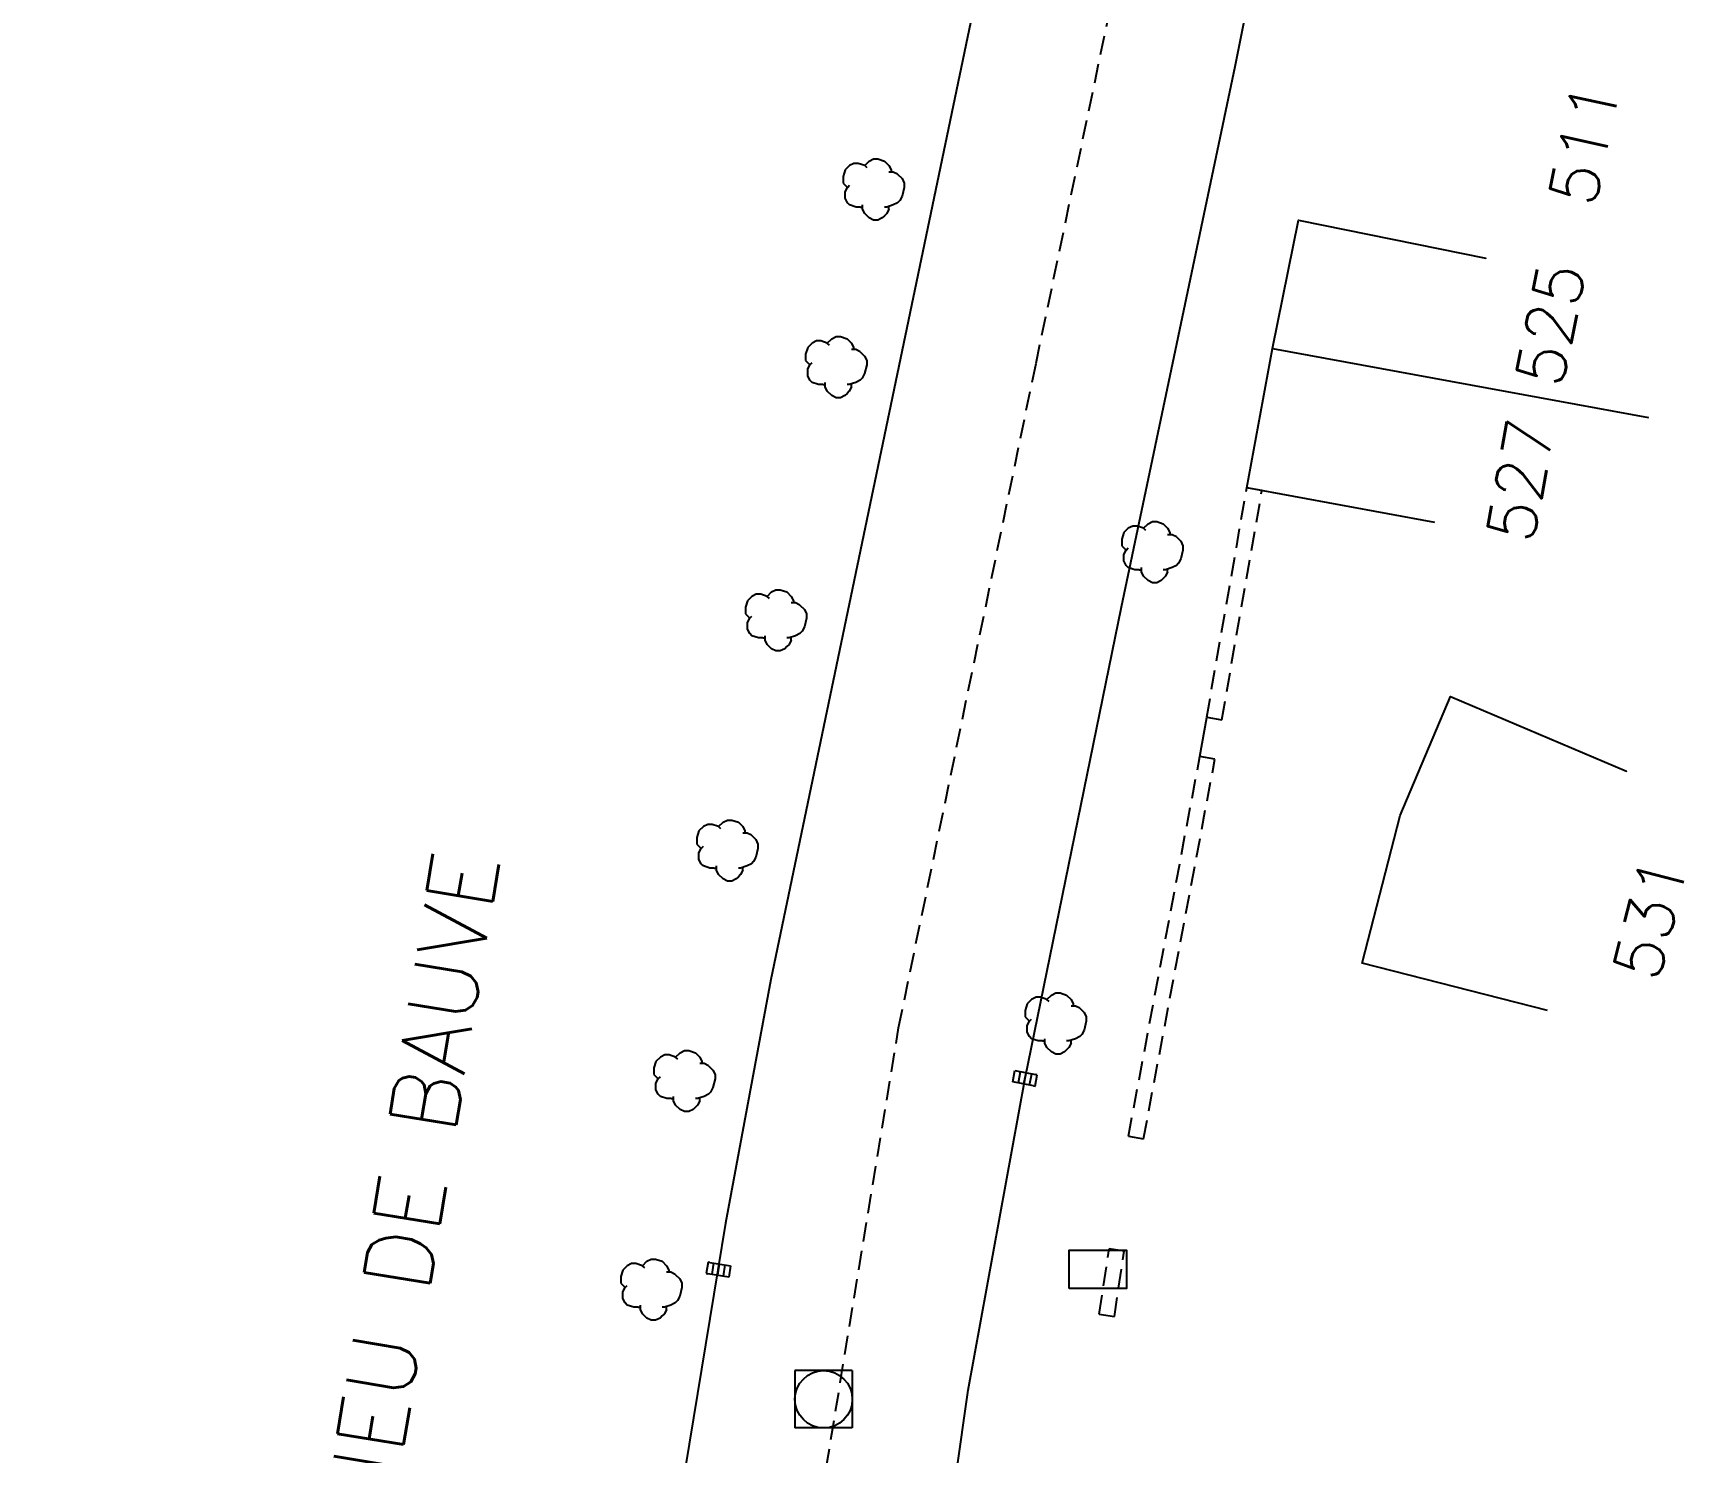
# Model space of a CAD drawing. Header units: millimetres. Extents: x 137000 to 138000, y 128000 to 129000.
# Drawn here: x 137692.67 to 137735.84, y 128705.52 to 128742.67 of the extents above; entities that cross this region are included whole.
import ezdxf
from ezdxf.enums import TextEntityAlignment as Align

# ---------------------------------------------------------------- set-up
doc = ezdxf.new("R2010")
doc.units = ezdxf.units.MM
doc.linetypes.add('DASHED', pattern=[0.75, 0.5, -0.25])
doc.layers.get('0').update_dxf_attribs({"linetype": 'CONTINUOUS'})
for name, color, linetype in [('w0001', 6, 'DASHED'), ('w0008', 7, 'CONTINUOUS'), ('w0100', 7, 'CONTINUOUS'), ('W0105', 7, 'CONTINUOUS'), ('W0112', 1, 'DASHED'), ('w0300', 7, 'CONTINUOUS'), ('w0400', 7, 'CONTINUOUS'), ('w0420', 7, 'CONTINUOUS'), ('w0989', 7, 'CONTINUOUS'), ('w0991', 7, 'CONTINUOUS'), ('W1102', 7, 'CONTINUOUS'), ('W1471', 7, 'CONTINUOUS')]:
    doc.layers.add(name, color=color, linetype=linetype)
doc.styles.get("Standard").update_dxf_attribs({"font": 'romans.shx', "width": 0.85})

# ---------------------------------------------------------------- blocks, each defined once
blk = doc.blocks.new('T300')
for p, q in [((-0.8, 0.514), (-0.857, 0.343)), ((-0.686, 0.629), (-0.8, 0.514)), ((-0.571, 0.686), (-0.686, 0.629)), ((-0.457, 0.686), (-0.571, 0.686)), ((-0.286, 0.629), (-0.457, 0.686)), ((-0.286, 0.629), (-0.171, 0.743)), ((-0.229, 0.571), (-0.286, 0.629)), ((-0.171, 0.743), (-0.057, 0.8)), ((-0.057, 0.8), (0.057, 0.8)), ((0.057, 0.8), (0.229, 0.743)), ((0.229, 0.743), (0.343, 0.629)), ((0.343, 0.629), (0.4, 0.514)), ((0.457, 0.457), (0.343, 0.457)), ((0.4, 0.514), (0.4, 0.457)), ((0.571, 0.4), (0.457, 0.457)), ((-0.857, 0.343), (-0.857, 0.171)), ((-0.857, 0.171), (-0.743, 0.057)), ((-0.8, -0.057), (-0.743, 0.057)), ((-0.743, 0.057), (-0.686, 0.114)), ((0.571, 0.4), (0.686, 0.286)), ((0.686, 0.286), (0.743, 0.171)), ((0.743, 0.057), (0.686, -0.171)), ((0.743, 0.171), (0.743, 0.057)), ((-0.8, -0.171), (-0.8, -0.057)), ((-0.8, -0.229), (-0.8, -0.171)), ((-0.743, -0.343), (-0.8, -0.229)), ((-0.686, -0.4), (-0.743, -0.343)), ((-0.514, -0.457), (-0.686, -0.4)), ((-0.343, -0.457), (-0.343, -0.4)), ((0.457, -0.4), (0.286, -0.457)), ((0.571, -0.343), (0.457, -0.4)), ((0.629, -0.286), (0.571, -0.343)), ((0.686, -0.171), (0.629, -0.286)), ((-0.4, -0.457), (-0.514, -0.457)), ((-0.4, -0.457), (-0.343, -0.457)), ((-0.343, -0.514), (-0.343, -0.457)), ((-0.286, -0.629), (-0.343, -0.514)), ((-0.171, -0.743), (-0.286, -0.629)), ((-0.057, -0.8), (-0.171, -0.743)), ((0.057, -0.8), (-0.057, -0.8)), ((0.171, -0.743), (0.057, -0.8)), ((0.229, -0.686), (0.171, -0.743)), ((0.286, -0.457), (0.229, -0.457)), ((0.286, -0.629), (0.229, -0.686)), ((0.343, -0.514), (0.286, -0.629)), ((0.343, -0.514), (0.343, -0.457))]:
    blk.add_line(p, q)
blk = doc.blocks.new('T420')
for p, q in [((0.75, 0.75), (-0.75, 0.75)), ((-0.75, 0.75), (-0.75, -0.75)), ((0.75, 0.75), (0.75, -0.75)), ((0.75, -0.75), (-0.75, -0.75))]:
    blk.add_line(p, q)
blk.add_ellipse((0, 0), major_axis=(-0.53, 0.53), ratio=1, start_param=3.926991, end_param=10.210176)
blk = doc.blocks.new('T400')
for p, q in [((-0.15, 0.3), (0.15, 0.3)), ((-0.15, -0.25), (-0.15, 0.3)), ((-0.15, 0.15), (0.15, 0.15)), ((-0.15, 0), (0.15, 0)), ((0.15, 0.3), (0.15, -0.25)), ((-0.15, -0.15), (0.15, -0.15)), ((-0.15, -0.25), (-0.15, -0.3)), ((-0.15, -0.3), (0.15, -0.3)), ((0.15, -0.3), (0.15, -0.25))]:
    blk.add_line(p, q)
blk = doc.blocks.new('T1471')
at = {"color": 0, "linetype": 'Continuous', "flags": 128}
blk.add_lwpolyline([(-0.75, -0.5), (-0.75, 0.5), (0.75, 0.5), (0.75, -0.5), (-0.75, -0.5)], dxfattribs=at)

msp = doc.modelspace()

# ---------------------------------------------------------------- linework, layer by layer
at = {"layer": 'w0001'}
msp.add_lwpolyline([(137725.426, 128627.774), (137717.741, 128645.886), (137715.569, 128653.316), (137713.772, 128662.308), (137712.585, 128671.123), (137711.986, 128678.76), (137711.806, 128686.96), (137712.108, 128694.349), (137712.682, 128700.695), (137715.302, 128716.645), (137718.896, 128734.03), (137723.69, 128756.962), (137728.799, 128781.46), (137730.196, 128788.892), (137730.614, 128795.363), (137729.586, 128803.5), (137727.472, 128810.482), (137723.424, 128818.8), (137717.916, 128828.598), (137673.524, 128907.549), (137664.719, 128923.278), (137635.071, 128975.918)], dxfattribs=at)
at = {"layer": 'w0008'}
for points in [[(137718.357, 128748.588), (137711.962, 128717.911), (137710.778, 128711.532), (137710.572, 128710.312), (137709.613, 128704.479)], [(137715.841, 128698.159), (137717.122, 128707.165), (137718.608, 128715.324), (137721.132, 128727.655), (137724.1, 128741.792), (137725.057, 128746.548)]]:
    msp.add_lwpolyline(points, dxfattribs=at)
at = {"layer": 'w0100'}
for points in [[(137729.325, 128729.864), (137724.407, 128730.769), (137725.079, 128734.419), (137725.756, 128737.77), (137730.657, 128736.779), (137730.657, 128736.779), (137730.657, 128736.779), (137730.657, 128736.779), (137730.657, 128736.779), (137730.657, 128736.779), (137730.657, 128736.779), (137730.657, 128736.779), (137730.657, 128736.779), (137730.657, 128736.779), (137730.657, 128736.779), (137730.657, 128736.779), (137730.657, 128736.779), (137730.657, 128736.779), (137730.657, 128736.779), (137730.657, 128736.779), (137730.657, 128736.779), (137730.657, 128736.779), (137730.657, 128736.779), (137730.657, 128736.779), (137730.657, 128736.779), (137730.657, 128736.779), (137730.657, 128736.779), (137730.657, 128736.779), (137730.657, 128736.779), (137730.657, 128736.779), (137730.657, 128736.779), (137730.657, 128736.779), (137730.657, 128736.779), (137730.657, 128736.779), (137730.657, 128736.779), (137730.657, 128736.779), (137730.657, 128736.779), (137730.657, 128736.779), (137730.657, 128736.779), (137730.657, 128736.779), (137730.657, 128736.779), (137730.657, 128736.779), (137730.657, 128736.779), (137730.657, 128736.779), (137730.657, 128736.779), (137730.657, 128736.779), (137730.657, 128736.779), (137730.657, 128736.779), (137730.657, 128736.779), (137730.657, 128736.779), (137730.657, 128736.779), (137730.657, 128736.779), (137730.657, 128736.779), (137730.657, 128736.779), (137730.657, 128736.779), (137730.657, 128736.779), (137730.657, 128736.779), (137730.657, 128736.779), (137730.657, 128736.779), (137730.657, 128736.779), (137730.657, 128736.779), (137730.657, 128736.779), (137730.657, 128736.779), (137730.657, 128736.779), (137730.657, 128736.779), (137730.657, 128736.779), (137730.657, 128736.779), (137730.657, 128736.779), (137730.657, 128736.779), (137730.657, 128736.779), (137730.657, 128736.779), (137730.657, 128736.779), (137730.657, 128736.779), (137730.657, 128736.779), (137730.657, 128736.779), (137730.657, 128736.779), (137730.657, 128736.779), (137730.657, 128736.779), (137730.657, 128736.779), (137730.657, 128736.779), (137730.657, 128736.779), (137730.657, 128736.779), (137730.657, 128736.779), (137730.657, 128736.779), (137730.657, 128736.779), (137730.657, 128736.779), (137730.657, 128736.779), (137730.657, 128736.779), (137730.657, 128736.779), (137730.657, 128736.779), (137730.657, 128736.779), (137730.657, 128736.779), (137730.657, 128736.779), (137730.657, 128736.779), (137730.657, 128736.779), (137730.657, 128736.779), (137730.657, 128736.779), (137730.657, 128736.779), (137730.657, 128736.779), (137730.657, 128736.779), (137730.657, 128736.779), (137730.657, 128736.779), (137730.657, 128736.779), (137730.657, 128736.779), (137730.657, 128736.779), (137730.657, 128736.779), (137730.657, 128736.779), (137730.657, 128736.779), (137730.657, 128736.779), (137730.657, 128736.779), (137730.657, 128736.779), (137730.657, 128736.779), (137730.657, 128736.779), (137730.657, 128736.779), (137730.657, 128736.779), (137730.657, 128736.779), (137730.657, 128736.779), (137730.657, 128736.779), (137730.657, 128736.779), (137730.657, 128736.779)], [(137732.273, 128717.101), (137727.428, 128718.337), (137728.414, 128722.204), (137729.732, 128725.313), (137734.336, 128723.363), (137734.336, 128723.363), (137734.336, 128723.363), (137734.336, 128723.363), (137734.336, 128723.363), (137734.336, 128723.363), (137734.336, 128723.363), (137734.336, 128723.363), (137734.336, 128723.363), (137734.336, 128723.363), (137734.336, 128723.363), (137734.336, 128723.363), (137734.336, 128723.363), (137734.336, 128723.363), (137734.336, 128723.363), (137734.336, 128723.363), (137734.336, 128723.363), (137734.336, 128723.363), (137734.336, 128723.363), (137734.336, 128723.363), (137734.336, 128723.363), (137734.336, 128723.363), (137734.336, 128723.363), (137734.336, 128723.363), (137734.336, 128723.363), (137734.336, 128723.363), (137734.336, 128723.363), (137734.336, 128723.363), (137734.336, 128723.363), (137734.336, 128723.363), (137734.336, 128723.363), (137734.336, 128723.363), (137734.336, 128723.363), (137734.336, 128723.363), (137734.336, 128723.363), (137734.336, 128723.363), (137734.336, 128723.363), (137734.336, 128723.363), (137734.336, 128723.363), (137734.336, 128723.363), (137734.336, 128723.363), (137734.336, 128723.363), (137734.336, 128723.363), (137734.336, 128723.363), (137734.336, 128723.363), (137734.336, 128723.363), (137734.336, 128723.363), (137734.336, 128723.363), (137734.336, 128723.363), (137734.336, 128723.363), (137734.336, 128723.363), (137734.336, 128723.363), (137734.336, 128723.363), (137734.336, 128723.363), (137734.336, 128723.363), (137734.336, 128723.363), (137734.336, 128723.363), (137734.336, 128723.363), (137734.336, 128723.363), (137734.336, 128723.363), (137734.336, 128723.363), (137734.336, 128723.363), (137734.336, 128723.363), (137734.336, 128723.363), (137734.336, 128723.363), (137734.336, 128723.363), (137734.336, 128723.363), (137734.336, 128723.363), (137734.336, 128723.363), (137734.336, 128723.363), (137734.336, 128723.363), (137734.336, 128723.363), (137734.336, 128723.363), (137734.336, 128723.363), (137734.336, 128723.363), (137734.336, 128723.363), (137734.336, 128723.363), (137734.336, 128723.363), (137734.336, 128723.363), (137734.336, 128723.363), (137734.336, 128723.363), (137734.336, 128723.363), (137734.336, 128723.363), (137734.336, 128723.363), (137734.336, 128723.363), (137734.336, 128723.363), (137734.336, 128723.363), (137734.336, 128723.363), (137734.336, 128723.363), (137734.336, 128723.363), (137734.336, 128723.363), (137734.336, 128723.363), (137734.336, 128723.363), (137734.336, 128723.363), (137734.336, 128723.363), (137734.336, 128723.363), (137734.336, 128723.363), (137734.336, 128723.363), (137734.336, 128723.363), (137734.336, 128723.363), (137734.336, 128723.363), (137734.336, 128723.363), (137734.336, 128723.363), (137734.336, 128723.363), (137734.336, 128723.363), (137734.336, 128723.363), (137734.336, 128723.363), (137734.336, 128723.363), (137734.336, 128723.363), (137734.336, 128723.363), (137734.336, 128723.363), (137734.336, 128723.363), (137734.336, 128723.363), (137734.336, 128723.363), (137734.336, 128723.363), (137734.336, 128723.363)]]:
    msp.add_lwpolyline(points, dxfattribs=at)
at = {"layer": 'W0105'}
msp.add_line((137723.181, 128723.746), (137723.36, 128724.768), dxfattribs=at)
at = {"layer": 'W0112'}
for points in [[(137723.359, 128724.77), (137723.753, 128724.701), (137724.803, 128730.702), (137724.409, 128730.771), (137724.409, 128730.771), (137724.409, 128730.771), (137724.409, 128730.771), (137724.409, 128730.771), (137724.409, 128730.771), (137724.409, 128730.771), (137724.409, 128730.771), (137724.409, 128730.771), (137724.409, 128730.771), (137724.409, 128730.771), (137724.409, 128730.771), (137724.409, 128730.771), (137724.409, 128730.771), (137724.409, 128730.771), (137724.409, 128730.771), (137724.409, 128730.771), (137724.409, 128730.771), (137724.409, 128730.771), (137724.409, 128730.771), (137724.409, 128730.771), (137724.409, 128730.771), (137724.409, 128730.771), (137724.409, 128730.771), (137724.409, 128730.771), (137724.409, 128730.771), (137724.409, 128730.771), (137724.409, 128730.771), (137724.409, 128730.771), (137724.409, 128730.771), (137724.409, 128730.771), (137724.409, 128730.771), (137724.409, 128730.771), (137724.409, 128730.771), (137724.409, 128730.771), (137724.409, 128730.771), (137724.409, 128730.771), (137724.409, 128730.771), (137724.409, 128730.771), (137724.409, 128730.771), (137724.409, 128730.771), (137724.409, 128730.771), (137724.409, 128730.771), (137724.409, 128730.771), (137724.409, 128730.771), (137724.409, 128730.771), (137724.409, 128730.771), (137724.409, 128730.771), (137724.409, 128730.771), (137724.409, 128730.771), (137724.409, 128730.771), (137724.409, 128730.771), (137724.409, 128730.771), (137724.409, 128730.771), (137724.409, 128730.771), (137724.409, 128730.771), (137724.409, 128730.771), (137724.409, 128730.771), (137724.409, 128730.771), (137724.409, 128730.771), (137724.409, 128730.771), (137724.409, 128730.771), (137724.409, 128730.771), (137724.409, 128730.771), (137724.409, 128730.771), (137724.409, 128730.771), (137724.409, 128730.771), (137724.409, 128730.771), (137724.409, 128730.771), (137724.409, 128730.771), (137724.409, 128730.771), (137724.409, 128730.771), (137724.409, 128730.771), (137724.409, 128730.771), (137724.409, 128730.771), (137724.409, 128730.771), (137724.409, 128730.771), (137724.409, 128730.771), (137724.409, 128730.771), (137724.409, 128730.771), (137724.409, 128730.771), (137724.409, 128730.771), (137724.409, 128730.771), (137724.409, 128730.771), (137724.409, 128730.771), (137724.409, 128730.771), (137724.409, 128730.771), (137724.409, 128730.771), (137724.409, 128730.771), (137724.409, 128730.771), (137724.409, 128730.771), (137724.409, 128730.771), (137724.409, 128730.771), (137724.409, 128730.771), (137724.409, 128730.771), (137724.409, 128730.771), (137724.409, 128730.771), (137724.409, 128730.771), (137724.409, 128730.771), (137724.409, 128730.771), (137724.409, 128730.771), (137724.409, 128730.771), (137724.409, 128730.771), (137724.409, 128730.771), (137724.409, 128730.771), (137724.409, 128730.771), (137724.409, 128730.771), (137724.409, 128730.771), (137724.409, 128730.771), (137724.409, 128730.771), (137724.409, 128730.771), (137724.409, 128730.771), (137724.409, 128730.771), (137724.409, 128730.771), (137724.409, 128730.771), (137724.409, 128730.771), (137724.409, 128730.771)], [(137723.359, 128724.77), (137724.409, 128730.771), (137724.409, 128730.771), (137724.409, 128730.771), (137724.409, 128730.771), (137724.409, 128730.771), (137724.409, 128730.771), (137724.409, 128730.771), (137724.409, 128730.771), (137724.409, 128730.771), (137724.409, 128730.771), (137724.409, 128730.771), (137724.409, 128730.771), (137724.409, 128730.771), (137724.409, 128730.771), (137724.409, 128730.771), (137724.409, 128730.771), (137724.409, 128730.771), (137724.409, 128730.771), (137724.409, 128730.771), (137724.409, 128730.771), (137724.409, 128730.771), (137724.409, 128730.771), (137724.409, 128730.771), (137724.409, 128730.771), (137724.409, 128730.771), (137724.409, 128730.771), (137724.409, 128730.771), (137724.409, 128730.771), (137724.409, 128730.771), (137724.409, 128730.771), (137724.409, 128730.771), (137724.409, 128730.771), (137724.409, 128730.771), (137724.409, 128730.771), (137724.409, 128730.771), (137724.409, 128730.771), (137724.409, 128730.771), (137724.409, 128730.771), (137724.409, 128730.771), (137724.409, 128730.771), (137724.409, 128730.771), (137724.409, 128730.771), (137724.409, 128730.771), (137724.409, 128730.771), (137724.409, 128730.771), (137724.409, 128730.771), (137724.409, 128730.771), (137724.409, 128730.771), (137724.409, 128730.771), (137724.409, 128730.771), (137724.409, 128730.771), (137724.409, 128730.771), (137724.409, 128730.771), (137724.409, 128730.771), (137724.409, 128730.771), (137724.409, 128730.771), (137724.409, 128730.771), (137724.409, 128730.771), (137724.409, 128730.771), (137724.409, 128730.771), (137724.409, 128730.771), (137724.409, 128730.771), (137724.409, 128730.771), (137724.409, 128730.771), (137724.409, 128730.771), (137724.409, 128730.771), (137724.409, 128730.771), (137724.409, 128730.771), (137724.409, 128730.771), (137724.409, 128730.771), (137724.409, 128730.771), (137724.409, 128730.771), (137724.409, 128730.771), (137724.409, 128730.771), (137724.409, 128730.771), (137724.409, 128730.771), (137724.409, 128730.771), (137724.409, 128730.771), (137724.409, 128730.771), (137724.409, 128730.771), (137724.409, 128730.771), (137724.409, 128730.771), (137724.409, 128730.771), (137724.409, 128730.771), (137724.409, 128730.771), (137724.409, 128730.771), (137724.409, 128730.771), (137724.409, 128730.771), (137724.409, 128730.771), (137724.409, 128730.771), (137724.409, 128730.771), (137724.409, 128730.771), (137724.409, 128730.771), (137724.409, 128730.771), (137724.409, 128730.771), (137724.409, 128730.771), (137724.409, 128730.771), (137724.409, 128730.771), (137724.409, 128730.771), (137724.409, 128730.771), (137724.409, 128730.771), (137724.409, 128730.771), (137724.409, 128730.771), (137724.409, 128730.771), (137724.409, 128730.771), (137724.409, 128730.771), (137724.409, 128730.771), (137724.409, 128730.771), (137724.409, 128730.771), (137724.409, 128730.771), (137724.409, 128730.771), (137724.409, 128730.771), (137724.409, 128730.771), (137724.409, 128730.771), (137724.409, 128730.771), (137724.409, 128730.771), (137724.409, 128730.771), (137724.409, 128730.771), (137724.409, 128730.771)], [(137721.313, 128713.811), (137721.706, 128713.737), (137723.574, 128723.671), (137723.181, 128723.745), (137723.181, 128723.745), (137723.181, 128723.745), (137723.181, 128723.745), (137723.181, 128723.745), (137723.181, 128723.745), (137723.181, 128723.745), (137723.181, 128723.745), (137723.181, 128723.745), (137723.181, 128723.745), (137723.181, 128723.745), (137723.181, 128723.745), (137723.181, 128723.745), (137723.181, 128723.745), (137723.181, 128723.745), (137723.181, 128723.745), (137723.181, 128723.745), (137723.181, 128723.745), (137723.181, 128723.745), (137723.181, 128723.745), (137723.181, 128723.745), (137723.181, 128723.745), (137723.181, 128723.745), (137723.181, 128723.745), (137723.181, 128723.745), (137723.181, 128723.745), (137723.181, 128723.745), (137723.181, 128723.745), (137723.181, 128723.745), (137723.181, 128723.745), (137723.181, 128723.745), (137723.181, 128723.745), (137723.181, 128723.745), (137723.181, 128723.745), (137723.181, 128723.745), (137723.181, 128723.745), (137723.181, 128723.745), (137723.181, 128723.745), (137723.181, 128723.745), (137723.181, 128723.745), (137723.181, 128723.745), (137723.181, 128723.745), (137723.181, 128723.745), (137723.181, 128723.745), (137723.181, 128723.745), (137723.181, 128723.745), (137723.181, 128723.745), (137723.181, 128723.745), (137723.181, 128723.745), (137723.181, 128723.745), (137723.181, 128723.745), (137723.181, 128723.745), (137723.181, 128723.745), (137723.181, 128723.745), (137723.181, 128723.745), (137723.181, 128723.745), (137723.181, 128723.745), (137723.181, 128723.745), (137723.181, 128723.745), (137723.181, 128723.745), (137723.181, 128723.745), (137723.181, 128723.745), (137723.181, 128723.745), (137723.181, 128723.745), (137723.181, 128723.745), (137723.181, 128723.745), (137723.181, 128723.745), (137723.181, 128723.745), (137723.181, 128723.745), (137723.181, 128723.745), (137723.181, 128723.745), (137723.181, 128723.745), (137723.181, 128723.745), (137723.181, 128723.745), (137723.181, 128723.745), (137723.181, 128723.745), (137723.181, 128723.745), (137723.181, 128723.745), (137723.181, 128723.745), (137723.181, 128723.745), (137723.181, 128723.745), (137723.181, 128723.745), (137723.181, 128723.745), (137723.181, 128723.745), (137723.181, 128723.745), (137723.181, 128723.745), (137723.181, 128723.745), (137723.181, 128723.745), (137723.181, 128723.745), (137723.181, 128723.745), (137723.181, 128723.745), (137723.181, 128723.745), (137723.181, 128723.745), (137723.181, 128723.745), (137723.181, 128723.745), (137723.181, 128723.745), (137723.181, 128723.745), (137723.181, 128723.745), (137723.181, 128723.745), (137723.181, 128723.745), (137723.181, 128723.745), (137723.181, 128723.745), (137723.181, 128723.745), (137723.181, 128723.745), (137723.181, 128723.745), (137723.181, 128723.745), (137723.181, 128723.745), (137723.181, 128723.745), (137723.181, 128723.745), (137723.181, 128723.745), (137723.181, 128723.745), (137723.181, 128723.745), (137723.181, 128723.745), (137723.181, 128723.745), (137723.181, 128723.745), (137723.181, 128723.745), (137723.181, 128723.745)], [(137721.313, 128713.811), (137723.181, 128723.745), (137723.181, 128723.745), (137723.181, 128723.745), (137723.181, 128723.745), (137723.181, 128723.745), (137723.181, 128723.745), (137723.181, 128723.745), (137723.181, 128723.745), (137723.181, 128723.745), (137723.181, 128723.745), (137723.181, 128723.745), (137723.181, 128723.745), (137723.181, 128723.745), (137723.181, 128723.745), (137723.181, 128723.745), (137723.181, 128723.745), (137723.181, 128723.745), (137723.181, 128723.745), (137723.181, 128723.745), (137723.181, 128723.745), (137723.181, 128723.745), (137723.181, 128723.745), (137723.181, 128723.745), (137723.181, 128723.745), (137723.181, 128723.745), (137723.181, 128723.745), (137723.181, 128723.745), (137723.181, 128723.745), (137723.181, 128723.745), (137723.181, 128723.745), (137723.181, 128723.745), (137723.181, 128723.745), (137723.181, 128723.745), (137723.181, 128723.745), (137723.181, 128723.745), (137723.181, 128723.745), (137723.181, 128723.745), (137723.181, 128723.745), (137723.181, 128723.745), (137723.181, 128723.745), (137723.181, 128723.745), (137723.181, 128723.745), (137723.181, 128723.745), (137723.181, 128723.745), (137723.181, 128723.745), (137723.181, 128723.745), (137723.181, 128723.745), (137723.181, 128723.745), (137723.181, 128723.745), (137723.181, 128723.745), (137723.181, 128723.745), (137723.181, 128723.745), (137723.181, 128723.745), (137723.181, 128723.745), (137723.181, 128723.745), (137723.181, 128723.745), (137723.181, 128723.745), (137723.181, 128723.745), (137723.181, 128723.745), (137723.181, 128723.745), (137723.181, 128723.745), (137723.181, 128723.745), (137723.181, 128723.745), (137723.181, 128723.745), (137723.181, 128723.745), (137723.181, 128723.745), (137723.181, 128723.745), (137723.181, 128723.745), (137723.181, 128723.745), (137723.181, 128723.745), (137723.181, 128723.745), (137723.181, 128723.745), (137723.181, 128723.745), (137723.181, 128723.745), (137723.181, 128723.745), (137723.181, 128723.745), (137723.181, 128723.745), (137723.181, 128723.745), (137723.181, 128723.745), (137723.181, 128723.745), (137723.181, 128723.745), (137723.181, 128723.745), (137723.181, 128723.745), (137723.181, 128723.745), (137723.181, 128723.745), (137723.181, 128723.745), (137723.181, 128723.745), (137723.181, 128723.745), (137723.181, 128723.745), (137723.181, 128723.745), (137723.181, 128723.745), (137723.181, 128723.745), (137723.181, 128723.745), (137723.181, 128723.745), (137723.181, 128723.745), (137723.181, 128723.745), (137723.181, 128723.745), (137723.181, 128723.745), (137723.181, 128723.745), (137723.181, 128723.745), (137723.181, 128723.745), (137723.181, 128723.745), (137723.181, 128723.745), (137723.181, 128723.745), (137723.181, 128723.745), (137723.181, 128723.745), (137723.181, 128723.745), (137723.181, 128723.745), (137723.181, 128723.745), (137723.181, 128723.745), (137723.181, 128723.745), (137723.181, 128723.745), (137723.181, 128723.745), (137723.181, 128723.745), (137723.181, 128723.745), (137723.181, 128723.745), (137723.181, 128723.745), (137723.181, 128723.745), (137723.181, 128723.745)], [(137720.551, 128709.153), (137720.946, 128709.094), (137721.201, 128710.801), (137720.806, 128710.86), (137720.806, 128710.86), (137720.806, 128710.86), (137720.806, 128710.86), (137720.806, 128710.86), (137720.806, 128710.86), (137720.806, 128710.86), (137720.806, 128710.86), (137720.806, 128710.86), (137720.806, 128710.86), (137720.806, 128710.86), (137720.806, 128710.86), (137720.806, 128710.86), (137720.806, 128710.86), (137720.806, 128710.86), (137720.806, 128710.86), (137720.806, 128710.86), (137720.806, 128710.86), (137720.806, 128710.86), (137720.806, 128710.86), (137720.806, 128710.86), (137720.806, 128710.86), (137720.806, 128710.86), (137720.806, 128710.86), (137720.806, 128710.86), (137720.806, 128710.86), (137720.806, 128710.86), (137720.806, 128710.86), (137720.806, 128710.86), (137720.806, 128710.86), (137720.806, 128710.86), (137720.806, 128710.86), (137720.806, 128710.86), (137720.806, 128710.86), (137720.806, 128710.86), (137720.806, 128710.86), (137720.806, 128710.86), (137720.806, 128710.86), (137720.806, 128710.86), (137720.806, 128710.86), (137720.806, 128710.86), (137720.806, 128710.86), (137720.806, 128710.86), (137720.806, 128710.86), (137720.806, 128710.86), (137720.806, 128710.86), (137720.806, 128710.86), (137720.806, 128710.86), (137720.806, 128710.86), (137720.806, 128710.86), (137720.806, 128710.86), (137720.806, 128710.86), (137720.806, 128710.86), (137720.806, 128710.86), (137720.806, 128710.86), (137720.806, 128710.86), (137720.806, 128710.86), (137720.806, 128710.86), (137720.806, 128710.86), (137720.806, 128710.86), (137720.806, 128710.86), (137720.806, 128710.86), (137720.806, 128710.86), (137720.806, 128710.86), (137720.806, 128710.86), (137720.806, 128710.86), (137720.806, 128710.86), (137720.806, 128710.86), (137720.806, 128710.86), (137720.806, 128710.86), (137720.806, 128710.86), (137720.806, 128710.86), (137720.806, 128710.86), (137720.806, 128710.86), (137720.806, 128710.86), (137720.806, 128710.86), (137720.806, 128710.86), (137720.806, 128710.86), (137720.806, 128710.86), (137720.806, 128710.86), (137720.806, 128710.86), (137720.806, 128710.86), (137720.806, 128710.86), (137720.806, 128710.86), (137720.806, 128710.86), (137720.806, 128710.86), (137720.806, 128710.86), (137720.806, 128710.86), (137720.806, 128710.86), (137720.806, 128710.86), (137720.806, 128710.86), (137720.806, 128710.86), (137720.806, 128710.86), (137720.806, 128710.86), (137720.806, 128710.86), (137720.806, 128710.86), (137720.806, 128710.86), (137720.806, 128710.86), (137720.806, 128710.86), (137720.806, 128710.86), (137720.806, 128710.86), (137720.806, 128710.86), (137720.806, 128710.86), (137720.806, 128710.86), (137720.806, 128710.86), (137720.806, 128710.86), (137720.806, 128710.86), (137720.806, 128710.86), (137720.806, 128710.86), (137720.806, 128710.86), (137720.806, 128710.86), (137720.806, 128710.86), (137720.806, 128710.86), (137720.806, 128710.86), (137720.806, 128710.86), (137720.806, 128710.86), (137720.806, 128710.86)], [(137720.551, 128709.153), (137720.806, 128710.86), (137720.806, 128710.86), (137720.806, 128710.86), (137720.806, 128710.86), (137720.806, 128710.86), (137720.806, 128710.86), (137720.806, 128710.86), (137720.806, 128710.86), (137720.806, 128710.86), (137720.806, 128710.86), (137720.806, 128710.86), (137720.806, 128710.86), (137720.806, 128710.86), (137720.806, 128710.86), (137720.806, 128710.86), (137720.806, 128710.86), (137720.806, 128710.86), (137720.806, 128710.86), (137720.806, 128710.86), (137720.806, 128710.86), (137720.806, 128710.86), (137720.806, 128710.86), (137720.806, 128710.86), (137720.806, 128710.86), (137720.806, 128710.86), (137720.806, 128710.86), (137720.806, 128710.86), (137720.806, 128710.86), (137720.806, 128710.86), (137720.806, 128710.86), (137720.806, 128710.86), (137720.806, 128710.86), (137720.806, 128710.86), (137720.806, 128710.86), (137720.806, 128710.86), (137720.806, 128710.86), (137720.806, 128710.86), (137720.806, 128710.86), (137720.806, 128710.86), (137720.806, 128710.86), (137720.806, 128710.86), (137720.806, 128710.86), (137720.806, 128710.86), (137720.806, 128710.86), (137720.806, 128710.86), (137720.806, 128710.86), (137720.806, 128710.86), (137720.806, 128710.86), (137720.806, 128710.86), (137720.806, 128710.86), (137720.806, 128710.86), (137720.806, 128710.86), (137720.806, 128710.86), (137720.806, 128710.86), (137720.806, 128710.86), (137720.806, 128710.86), (137720.806, 128710.86), (137720.806, 128710.86), (137720.806, 128710.86), (137720.806, 128710.86), (137720.806, 128710.86), (137720.806, 128710.86), (137720.806, 128710.86), (137720.806, 128710.86), (137720.806, 128710.86), (137720.806, 128710.86), (137720.806, 128710.86), (137720.806, 128710.86), (137720.806, 128710.86), (137720.806, 128710.86), (137720.806, 128710.86), (137720.806, 128710.86), (137720.806, 128710.86), (137720.806, 128710.86), (137720.806, 128710.86), (137720.806, 128710.86), (137720.806, 128710.86), (137720.806, 128710.86), (137720.806, 128710.86), (137720.806, 128710.86), (137720.806, 128710.86), (137720.806, 128710.86), (137720.806, 128710.86), (137720.806, 128710.86), (137720.806, 128710.86), (137720.806, 128710.86), (137720.806, 128710.86), (137720.806, 128710.86), (137720.806, 128710.86), (137720.806, 128710.86), (137720.806, 128710.86), (137720.806, 128710.86), (137720.806, 128710.86), (137720.806, 128710.86), (137720.806, 128710.86), (137720.806, 128710.86), (137720.806, 128710.86), (137720.806, 128710.86), (137720.806, 128710.86), (137720.806, 128710.86), (137720.806, 128710.86), (137720.806, 128710.86), (137720.806, 128710.86), (137720.806, 128710.86), (137720.806, 128710.86), (137720.806, 128710.86), (137720.806, 128710.86), (137720.806, 128710.86), (137720.806, 128710.86), (137720.806, 128710.86), (137720.806, 128710.86), (137720.806, 128710.86), (137720.806, 128710.86), (137720.806, 128710.86), (137720.806, 128710.86), (137720.806, 128710.86), (137720.806, 128710.86), (137720.806, 128710.86), (137720.806, 128710.86)]]:
    msp.add_lwpolyline(points, dxfattribs=at)
at = {"layer": 'W1102'}
msp.add_line((137725.079, 128734.419), (137734.914, 128732.61), dxfattribs=at)

# ---------------------------------------------------------------- block references
at = {"layer": 'w0300'}
for p in [(137714.706, 128738.575), (137713.725, 128733.93), (137721.995, 128729.087), (137712.153, 128727.304), (137710.883, 128721.282), (137719.468, 128716.759), (137709.759, 128715.252), (137708.893, 128709.794)]:
    msp.add_blockref('T300', p, dxfattribs=at)
at = {"layer": 'w0400'}
for p, rotation in [((137718.608, 128715.324), 79.67856278600374), ((137710.589, 128710.319), 260.2223029865892)]:
    msp.add_blockref('T400', p, dxfattribs=dict(at, rotation=rotation))
at = {"layer": 'w0420'}
msp.add_blockref('T420', (137713.342, 128706.928), dxfattribs=at)
at = {"layer": 'W1471'}
msp.add_blockref('T1471', (137720.512, 128710.327), dxfattribs=at)

# ---------------------------------------------------------------- texts
at = {"layer": 'w0989'}
msp.add_text('RUE DU RIEU DE BAUVE', height=1.75, rotation=80.6712, dxfattribs=at).set_placement((137701.722, 128707.255), align=Align.MIDDLE)
at = {"layer": 'w0991'}
for s, rotation, p in [('511', 77.888, (137733.228, 128739.784)), ('525', 78.5729, (137732.348, 128735.05)), ('527', 79.5828, (137731.563, 128730.976)), ('531', 75.6827, (137734.955, 128719.524))]:
    msp.add_text(s, height=1.25, rotation=rotation, dxfattribs=at).set_placement(p, align=Align.MIDDLE)

doc.saveas('drawing.dxf')
